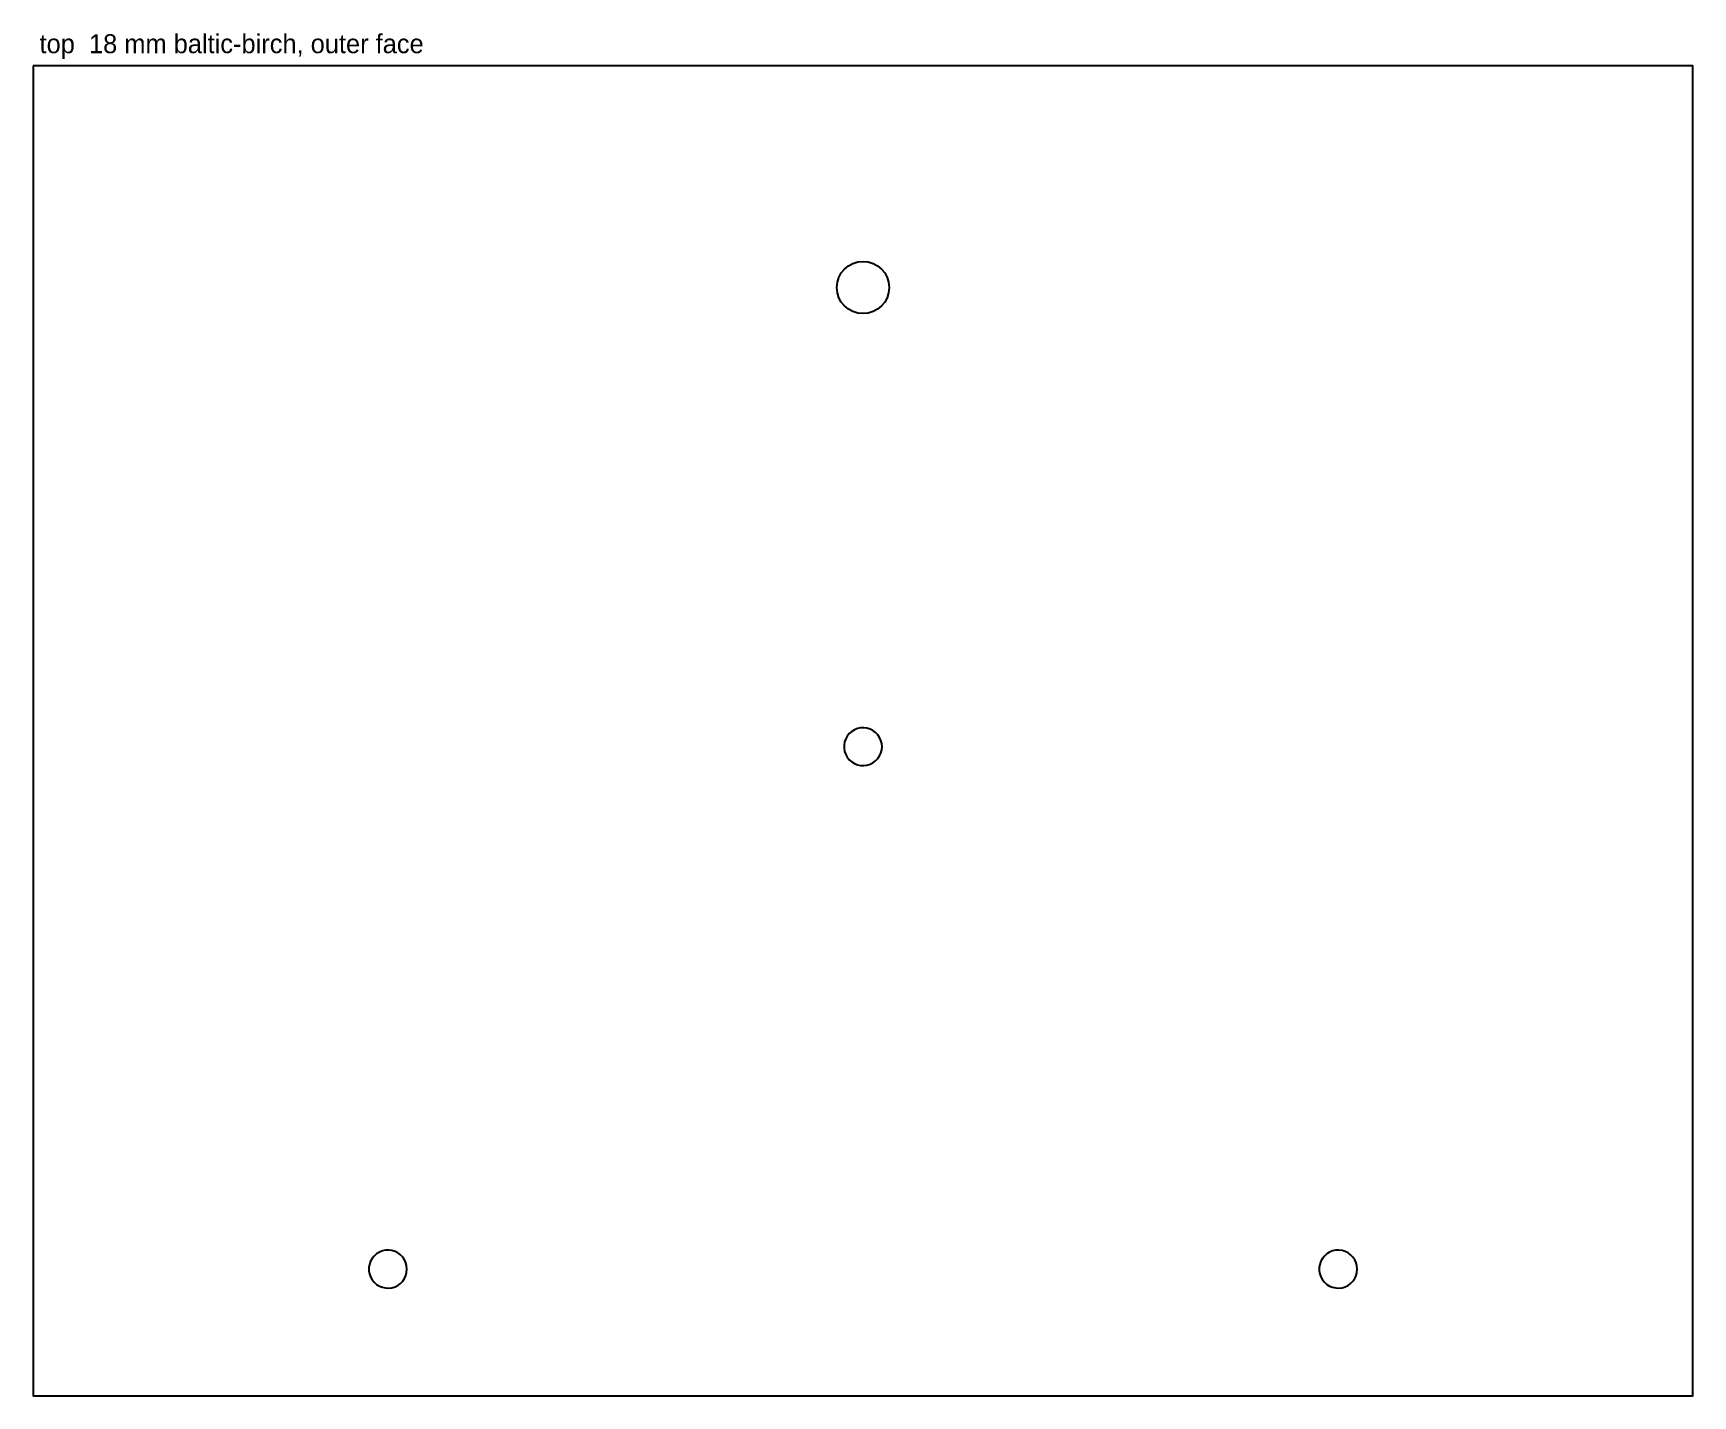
# Model space of a CAD drawing. Header units: millimetres. Extents: x 0 to 524, y 0 to 430.
import ezdxf

# ---------------------------------------------------------------- set-up
doc = ezdxf.new("R2010")
doc.units = ezdxf.units.MM
for name, color, linetype in [('CUT_INSIDE', 5, 'Continuous'), ('CUT_OUTSIDE', 1, 'Continuous'), ('NOTES', 7, 'Continuous'), ('POCKET_15MM', 3, 'Continuous')]:
    doc.layers.add(name, color=color, linetype=linetype)

msp = doc.modelspace()

# ---------------------------------------------------------------- linework, layer by layer
at = {"layer": 'CUT_INSIDE'}
msp.add_circle((262, 350), 8.25, dxfattribs=at)
at = {"layer": 'CUT_OUTSIDE'}
msp.add_lwpolyline([(0, 420), (0, 0), (524, 0), (524, 420), (0, 420)], close=True, dxfattribs=at)
at = {"layer": 'POCKET_15MM'}
for points in [[(268, 205), (267.91, 206.01), (267.66, 207), (267.24, 207.93), (266.67, 208.77), (265.96, 209.5), (265.15, 210.11), (264.24, 210.57), (263.26, 210.87), (262.25, 210.99), (261.24, 210.95), (260.24, 210.74), (259.3, 210.36), (258.43, 209.82), (257.67, 209.15), (257.03, 208.36), (256.53, 207.47), (256.19, 206.51), (256.02, 205.51), (256.02, 204.49), (256.19, 203.49), (256.53, 202.53), (257.03, 201.64), (257.67, 200.85), (258.43, 200.18), (259.3, 199.64), (260.24, 199.26), (261.24, 199.05), (262.25, 199.01), (263.26, 199.13), (264.24, 199.43), (265.15, 199.89), (265.96, 200.5), (266.67, 201.23), (267.24, 202.07), (267.66, 203), (267.91, 203.99), (268, 205)], [(118, 40), (117.91, 41.01), (117.66, 42), (117.24, 42.93), (116.67, 43.77), (115.96, 44.5), (115.15, 45.11), (114.24, 45.57), (113.26, 45.87), (112.25, 45.99), (111.24, 45.95), (110.24, 45.74), (109.3, 45.36), (108.43, 44.82), (107.67, 44.15), (107.03, 43.36), (106.53, 42.47), (106.19, 41.51), (106.02, 40.51), (106.02, 39.49), (106.19, 38.49), (106.53, 37.53), (107.03, 36.64), (107.67, 35.85), (108.43, 35.18), (109.3, 34.64), (110.24, 34.26), (111.24, 34.05), (112.25, 34.01), (113.26, 34.13), (114.24, 34.43), (115.15, 34.89), (115.96, 35.5), (116.67, 36.23), (117.24, 37.07), (117.66, 38), (117.91, 38.99), (118, 40)], [(418, 40), (417.91, 41.01), (417.66, 42), (417.24, 42.93), (416.67, 43.77), (415.96, 44.5), (415.15, 45.11), (414.24, 45.57), (413.26, 45.87), (412.25, 45.99), (411.24, 45.95), (410.24, 45.74), (409.3, 45.36), (408.43, 44.82), (407.67, 44.15), (407.03, 43.36), (406.53, 42.47), (406.19, 41.51), (406.02, 40.51), (406.02, 39.49), (406.19, 38.49), (406.53, 37.53), (407.03, 36.64), (407.67, 35.85), (408.43, 35.18), (409.3, 34.64), (410.24, 34.26), (411.24, 34.05), (412.25, 34.01), (413.26, 34.13), (414.24, 34.43), (415.15, 34.89), (415.96, 35.5), (416.67, 36.23), (417.24, 37.07), (417.66, 38), (417.91, 38.99), (418, 40)]]:
    msp.add_lwpolyline(points, close=True, dxfattribs=at)

# ---------------------------------------------------------------- texts
at = {"layer": 'NOTES'}
msp.add_text('top  18 mm baltic-birch, outer face', height=6, dxfattribs=at).set_placement((2, 424))

doc.saveas('drawing.dxf')
